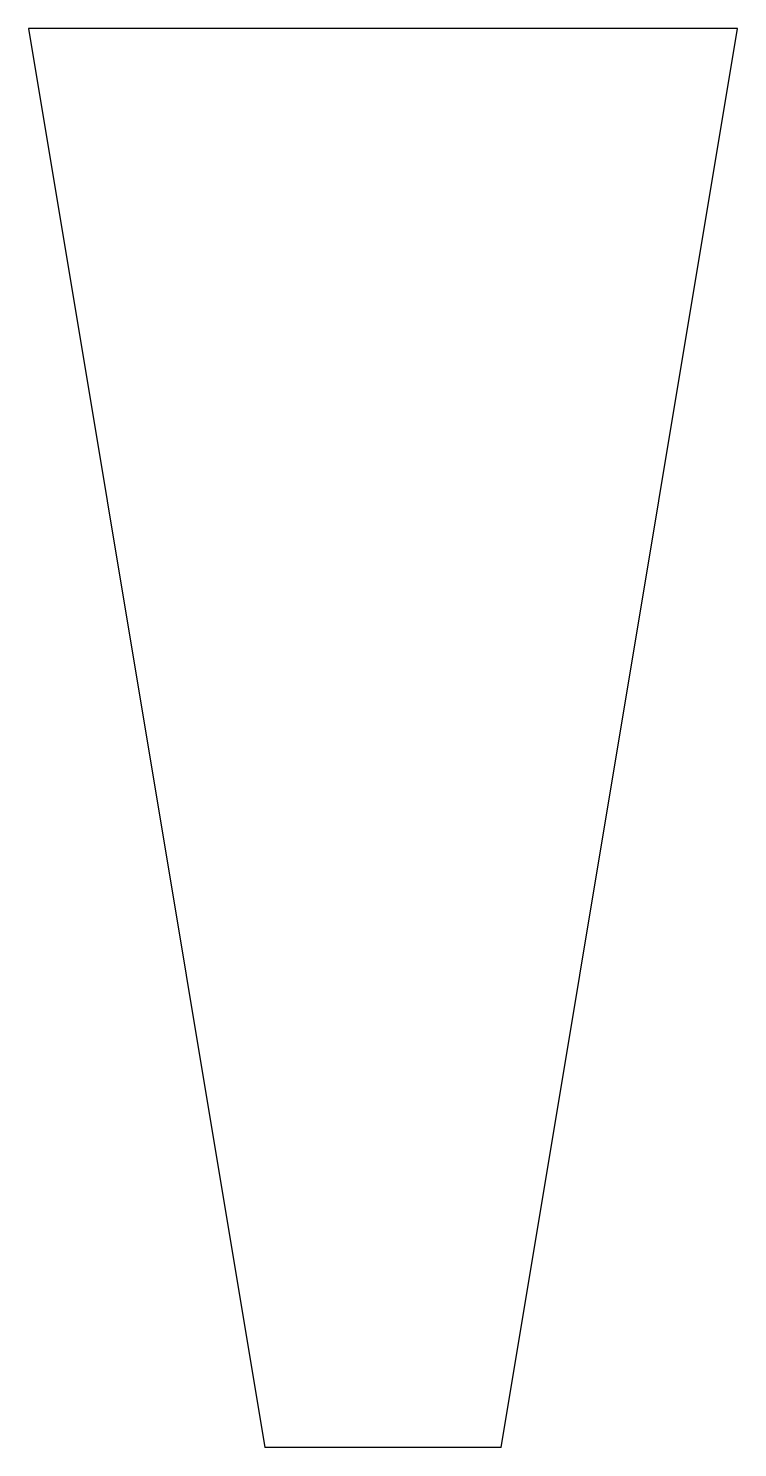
# Model space of a CAD drawing. Header units: millimetres. Extents: x -150 to 150, y -300 to 300.
import ezdxf

# ---------------------------------------------------------------- set-up
doc = ezdxf.new("R2010")
doc.units = ezdxf.units.MM
doc.layers.add('View_cone_dxf', color=7, linetype='CONTINUOUS')

msp = doc.modelspace()

# ---------------------------------------------------------------- linework, layer by layer
at = {"layer": 'View_cone_dxf'}
for p, q in [((-150, 300), (-50, -300)), ((50, -300), (150, 300))]:
    msp.add_line(p, q, dxfattribs=at)
for points in [[(150, 300), (146.24, 300), (135.15, 300), (117.27, 300), (93.52, 300), (65.08, 300), (33.38, 300), (0, 300), (-33.38, 300), (-65.08, 300), (-93.52, 300), (-117.27, 300), (-135.15, 300), (-146.24, 300), (-150, 300)], [(50, -300), (48.75, -300), (45.05, -300), (39.09, -300), (31.17, -300), (21.69, -300), (11.13, -300), (0, -300), (-11.13, -300), (-21.69, -300), (-31.17, -300), (-39.09, -300), (-45.05, -300), (-48.75, -300), (-50, -300)]]:
    msp.add_open_spline(points, degree=1, dxfattribs=at)

doc.saveas('drawing.dxf')
